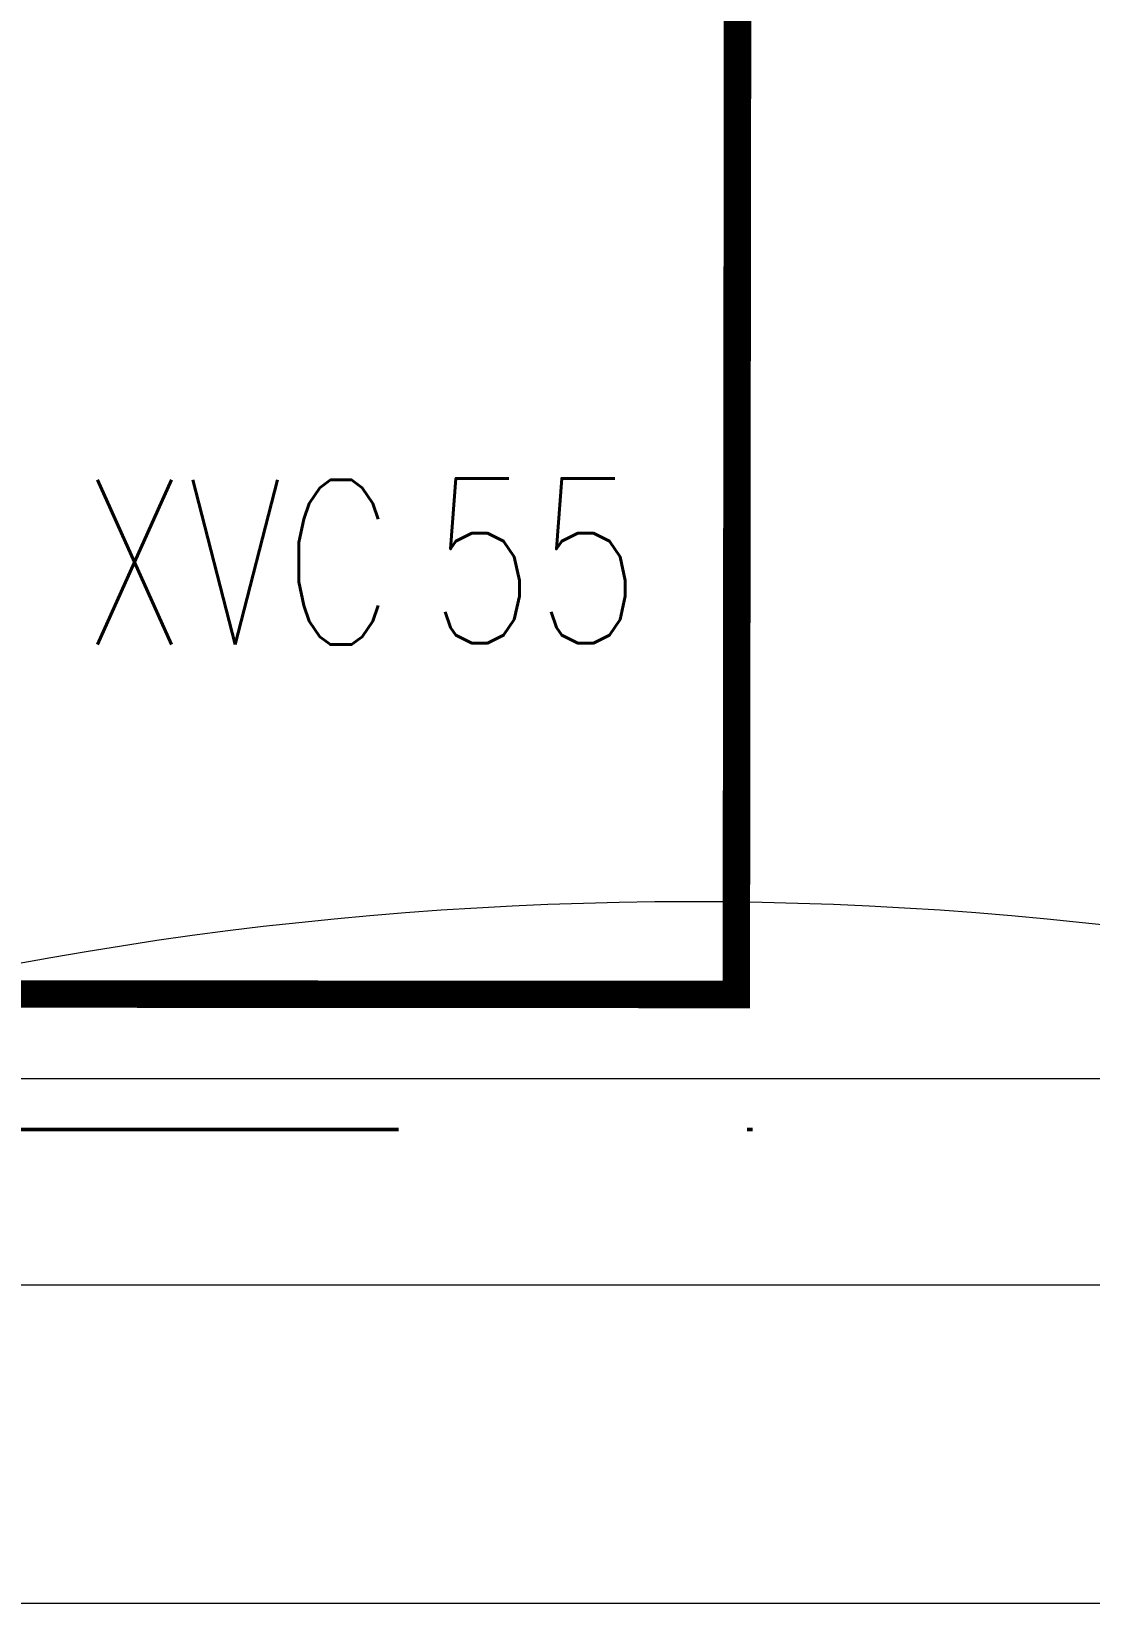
# Model space of a CAD drawing. Header units: inches. Extents: x 10153 to 11620, y 22178 to 23140.
# Drawn here: x 11454.22 to 11473.49, y 22630.29 to 22658.92 of the extents above; entities that cross this region are included whole.
import ezdxf

# ---------------------------------------------------------------- set-up
doc = ezdxf.new("R2010")
doc.units = ezdxf.units.IN
doc.header["$MEASUREMENT"] = 0
doc.linetypes.add('DASHDOT', pattern=[25.4, 12.7, -6.35, 0, -6.35])
doc.linetypes.add('DASHDOT2', pattern=[12.7, 6.35, -3.175, 0, -3.175])
doc.layers.add('17 Pipe CIP', color=4, linetype='DASHDOT2', lineweight=50)
doc.layers.add('31 Equipment', color=7, linetype='Continuous', lineweight=9)
for name, color, linetype in [('MATERIEL-DIVERS', 7, 'Continuous'), ('REPERES', 7, 'Continuous'), ('TEXTES', 7, 'Continuous')]:
    doc.layers.add(name, color=color, linetype=linetype)
doc.layers.get('REPERES').off()
doc.styles.add('ROMANS', font='ROMANS.SHX')

# ---------------------------------------------------------------- blocks, each defined once
blk = doc.blocks.new('APV-TNK-LIQUIV-1')
at = {"layer": '31 Equipment'}
for p, q in [((16.224, 54.252), (-16.224, 54.252)), ((-15.671, 51.593), (15.647, 51.593)), ((-16.95, 47.5), (16.95, 47.5))]:
    blk.add_line(p, q, dxfattribs=at)
blk.add_arc((0.5, 9.143), 47.383, 72.1805, 107.8195, dxfattribs=at)
blk = doc.blocks.new('REPNORM1')
at = {"layer": 'TEXTES', "style": 'ROMANS', "width": 0.75}
for tag, p in [('ZONE', (-9.75, -1.25)), ('SOUSZONE', (-5.25, -1.25)), ('ELEMENT', (-0.747, -1.25)), ('NUM', (5.588, -1.222))]:
    blk.add_attdef(tag, p, '', height=3, dxfattribs=at)

msp = doc.modelspace()

# ---------------------------------------------------------------- linework, layer by layer
at = {"layer": '17 Pipe CIP', "ltscale": 2}
msp.add_line((11397.201, 22638.922), (11526.705, 22638.922), dxfattribs=at)
at = {"layer": 'MATERIEL-DIVERS', "linetype": 'DASHDOT', "const_width": 0.5}
msp.add_lwpolyline([(11406.896, 22772.648), (11467.22, 22772.607), (11467.053, 22641.381), (11406.896, 22641.421)], close=True, dxfattribs=at)

# ---------------------------------------------------------------- block references
at = {"layer": 'MATERIEL-DIVERS', "xscale": -1.416666666666628, "yscale": 1.416666666666628, "zscale": 1.416666666666628}
msp.add_blockref('APV-TNK-LIQUIV-1', (11466.93, 22562.997), dxfattribs=at)
at = {"layer": 'REPERES'}
msp.add_blockref('REPNORM1', (11455.876, 22649.003), dxfattribs=at).add_auto_attribs({'ZONE': 'M1', 'SOUSZONE': 'I2', 'ELEMENT': 'XVC', 'NUM': '55'})

doc.saveas('drawing.dxf')
